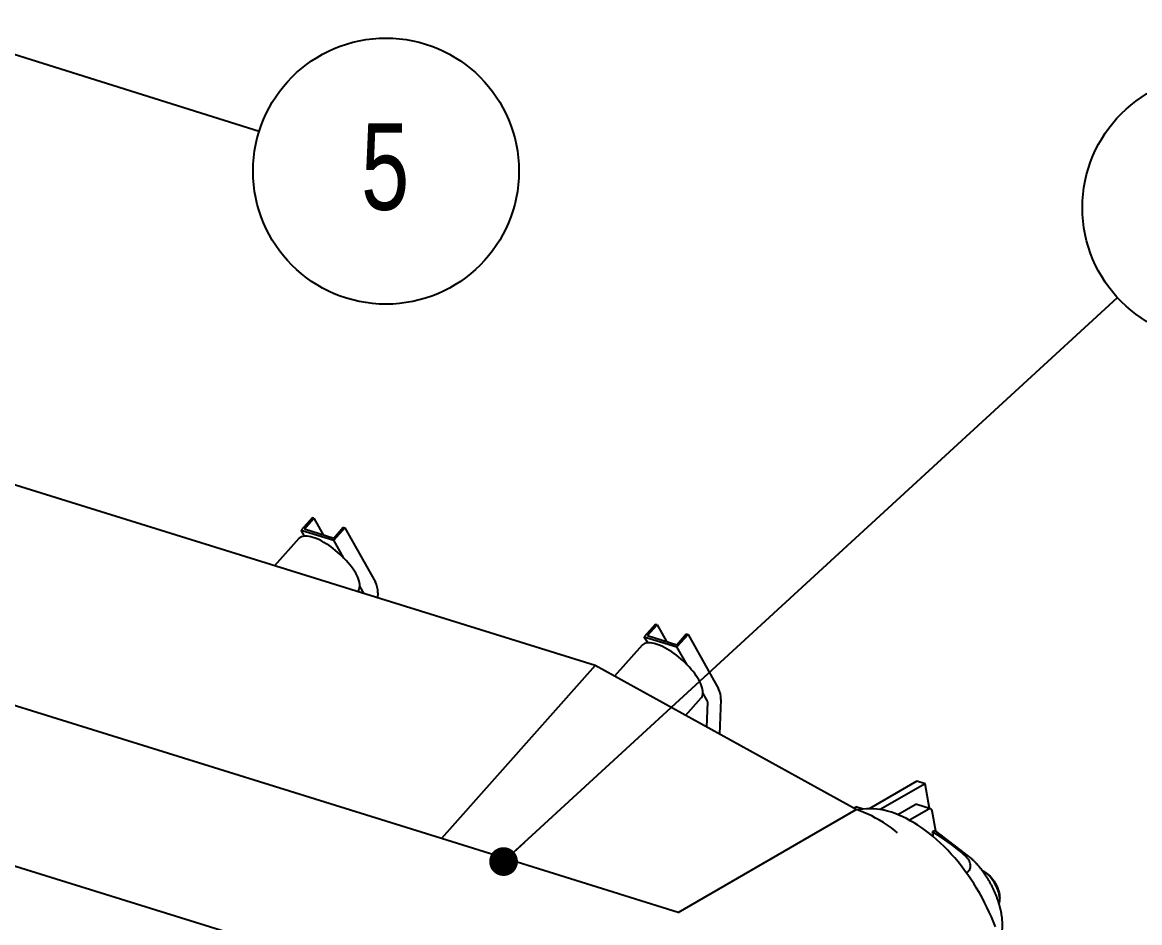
# Model space of a CAD drawing. Header units: millimetres. Extents: x 1293 to 41893, y 1011 to 26911.
# Drawn here: x 9256 to 10452, y 20090 to 21054 of the extents above; entities that cross this region are included whole.
import ezdxf

# ---------------------------------------------------------------- set-up
doc = ezdxf.new("R2010")
doc.units = ezdxf.units.MM
doc.header["$LTSCALE"] = 50
doc.layers.add('CAPA_1', color=7, linetype='Continuous')
doc.styles.add('SLDTEXTSTYLE0', font='TXT', dxfattribs={"width": 0.75})
doc.dimstyles.new('SLDDIMSTYLE2', dxfattribs={"dimtxt": 0.18, "dimasz": 30.769231, "dimexe": 0, "dimexo": 0.0625, "dimgap": 0, "dimtad": 0, "dimtih": 1, "dimtoh": 1, "dimdec": 0, "dimrnd": 1e-09, "dimzin": 0, "dimdsep": 46, "dimtxsty": 'Standard', "dimblk1": 'DOT', "dimblk2": 'DOT', "dimsah": 1, "dimcen": 0.09, "dimadec": 0, "dimazin": 0, "dimtfac": 30.769231, "dimtdec": 0, "dimtofl": 0, "dimtmove": 0, "dimatfit": 3, "dimldrblk": 'DOT', "dimfxl": 1, "dimfrac": 2, "dimtolj": 1, "dimtzin": 0, "dimarcsym": 0})
doc.dimstyles.new('SLDDIMSTYLE3', dxfattribs={"dimtxt": 0.18, "dimasz": 100, "dimexe": 0, "dimexo": 0.0625, "dimgap": 0, "dimtad": 0, "dimtih": 1, "dimtoh": 1, "dimdec": 0, "dimrnd": 1e-09, "dimzin": 0, "dimdsep": 46, "dimtxsty": 'Standard', "dimsah": 1, "dimcen": 0.09, "dimadec": 0, "dimazin": 0, "dimtfac": 100, "dimtdec": 0, "dimtofl": 0, "dimtmove": 0, "dimatfit": 3, "dimfxl": 1, "dimfrac": 2, "dimtolj": 1, "dimtzin": 0, "dimarcsym": 0})

# ---------------------------------------------------------------- blocks, each defined once
blk = doc.blocks.new('SW_NOTE_0_4')
at = {"layer": 'CAPA_1', "color": 0}
blk.add_circle((104.9, 96.3), 142.4, dxfattribs=at)
at = {"layer": 'CAPA_1', "color": 0, "insert": (103.1, 147.5), "char_height": 92.6, "attachment_point": 2, "style": 'SLDTEXTSTYLE0'}
blk.add_mtext('12', dxfattribs=at)
blk = doc.blocks.new('_Dot')
at = {"color": 0, "linetype": 'ByBlock', "lineweight": -2}
blk.add_line((-0.5, 0), (-1, 0), dxfattribs=at)
at = {"color": 0, "linetype": 'ByBlock', "const_width": 0.5}
blk.add_lwpolyline([(-0.25, 0, 1), (0.25, 0, 1)], format="xyb", close=True, dxfattribs=at)
blk = doc.blocks.new('SW_NOTE_0_33')
at = {"layer": 'CAPA_1', "color": 0}
blk.add_circle((135.9, -42.7), 142.4, dxfattribs=at)
at = {"layer": 'CAPA_1', "color": 0, "insert": (135, 8.5), "char_height": 92.6, "attachment_point": 2, "style": 'SLDTEXTSTYLE0'}
blk.add_mtext('5', dxfattribs=at)

msp = doc.modelspace()

# ---------------------------------------------------------------- linework, layer by layer
at = {"color": 7, "linetype": 'Continuous', "lineweight": 25}
for p, q in [((9869.2288638, 20365.1680336), (8314.0345023, 20848.3508196)), ((9704.8540907, 20180.0332756), (8048.0318887, 20694.7907794)), ((9499.7489027, 20072.036581), (7879.5709858, 20575.4090848)), ((9566.2207748, 20523.4542448), (9554.4389952, 20510.1844657)), ((9557.8760477, 20511.4360724), (9568.0437108, 20522.8878774)), ((9568.0437108, 20522.8878774), (9566.2207748, 20523.4542448)), ((9568.0437108, 20522.8878774), (9578.0265393, 20505.1755233)), ((9554.4389952, 20510.1844657), (9589.4393661, 20499.3102128)), ((9558.0945191, 20503.6985348), (9554.4389952, 20510.1844657)), ((9557.8760477, 20511.4360724), (9589.2305466, 20501.6945542)), ((9589.2305466, 20501.6945542), (9599.3982098, 20513.1463592)), ((9601.2211458, 20512.5799919), (9589.4393661, 20499.3102128)), ((9599.3982098, 20513.1463592), (9601.2211458, 20512.5799919)), ((9601.2211458, 20512.5799919), (9633.9314293, 20454.5427202)), ((9551.9638915, 20501.0849551), (9525.9747924, 20471.8135196)), ((9600.1762473, 20480.2599563), (9589.4393661, 20499.3102128)), ((9621.6986729, 20442.0731011), (9617.1555597, 20450.1338656)), ((9614.7176587, 20444.2420299), (9615.2767087, 20444.871686)), ((9636.3519986, 20443.0861742), (9636.120536, 20437.5923775)), ((9933.6787376, 20409.2888603), (9921.8969579, 20396.0190812)), ((9925.3340104, 20397.2706879), (9935.5016736, 20408.722493)), ((9935.5016736, 20408.722493), (9933.6787376, 20409.2888603)), ((9935.5016736, 20408.722493), (9945.484502, 20391.0101388)), ((9921.8969579, 20396.0190812), (9956.8973289, 20385.1448283)), ((9925.5524819, 20389.5331504), (9921.8969579, 20396.0190812)), ((9925.3340104, 20397.2706879), (9956.6885094, 20387.5291697)), ((9956.6885094, 20387.5291697), (9966.8561726, 20398.9809748)), ((9968.6791086, 20398.4146075), (9956.8973289, 20385.1448283)), ((9966.8561726, 20398.9809748), (9968.6791086, 20398.4146075)), ((9968.6791086, 20398.4146075), (10001.3893921, 20340.3773358)), ((9919.4218543, 20386.9195707), (9889.9548156, 20353.7309434)), ((9967.6342101, 20366.0945718), (9956.8973289, 20385.1448283)), ((9869.2288638, 20365.1680336), (9704.8540907, 20180.0332756)), ((10148.6742472, 20210.9631952), (9869.2288638, 20365.1680336)), ((9965.9459173, 20311.7971837), (9982.7346715, 20330.7063016)), ((9989.6076124, 20327.1075566), (9984.6135225, 20335.9684811)), ((9988.7058555, 20299.2376898), (9989.8347626, 20326.0324555)), ((10003.8099614, 20328.9207897), (10002.2445983, 20291.7666784)), ((10213.7669782, 20241.3807638), (10162.8269133, 20211.9736903)), ((10222.517071, 20238.6622006), (10174.5759043, 20210.9863541)), ((10222.517071, 20238.6622006), (10213.7669782, 20241.3807638)), ((10227.2526233, 20212.2420042), (10222.517071, 20238.6622006)), ((9958.0496248, 20100.917943), (10148.6742472, 20210.9631952)), ((10145.9844941, 20212.4474671), (10148.5438015, 20213.9249238)), ((10156.1159726, 20211.5723287), (10148.5438015, 20213.9249238)), ((10211.8589201, 20216.139338), (10193.4818981, 20205.530509)), ((10226.442408, 20211.6083993), (10205.7885939, 20199.6852062)), ((10228.3718088, 20211.8942848), (10213.7883209, 20216.4252235)), ((10233.9851051, 20187.9555103), (10230.1091994, 20209.5796386)), ((10232.6428873, 20188.241757), (10230.679043, 20187.1080539)), ((10268.9364479, 20161.1615136), (10233.6410399, 20188.2192736)), ((9958.0496248, 20100.917943), (9704.8540907, 20180.0332756)), ((10286.4329313, 20144.0866993), (10284.9364652, 20144.9508717)), ((10302.5199418, 20114.4920965), (10302.5199418, 20116.2201603))]:
    msp.add_line(p, q, dxfattribs=at)
at = {"color": 7, "linetype": 'Continuous', "lineweight": 25, "flags": 128}
for points in [[(9567.0545717, 20502.3705967), (9564.921242, 20502.9656049), (9562.892485, 20503.392912), (9560.9796464, 20503.6501284), (9559.1934235, 20503.7358156), (9557.5438056, 20503.6494944), (9556.040018, 20503.3916476), (9554.6904706, 20502.9637171), (9553.5027104, 20502.3680961), (9552.4833801, 20501.6081155), (9551.9638915, 20501.0849551)], [(9615.2767087, 20444.871686), (9615.6024202, 20445.2686156), (9616.2687632, 20446.3436695), (9616.7525228, 20447.5676751), (9617.0509936, 20448.9337874), (9617.1625064, 20450.4343665), (9617.0864375, 20452.0610205), (9616.8232124, 20453.8046525), (9616.3743032, 20455.6555115), (9615.7422203, 20457.6032466), (9614.9304986, 20459.6369654), (9613.9436776, 20461.7452945), (9612.7872759, 20463.9164432), (9611.4677607, 20466.1382696), (9609.9925112, 20468.3983483), (9608.3697776, 20470.6840401), (9606.6086348, 20472.9825624), (9604.718932, 20475.2810611), (9602.7112371, 20477.5666818), (9600.5967779, 20479.8266426), (9598.3873793, 20482.0483048), (9596.0953973, 20484.219244), (9593.7336495, 20486.3273193), (9591.3153437, 20488.3607417), (9588.854004, 20490.3081393), (9586.3633954, 20492.1586215), (9583.8574463, 20493.9018397), (9581.350171, 20495.5280451), (9578.8555912, 20497.0281433), (9576.3876575, 20498.3937451), (9573.9601718, 20499.6172136), (9571.5867093, 20500.6917065), (9569.2805436, 20501.611215), (9567.0545717, 20502.3705967)], [(9934.5125344, 20388.2052122), (9932.3792047, 20388.8002204), (9930.3504478, 20389.2275275), (9928.4376091, 20389.4847439), (9926.6513862, 20389.5704311), (9925.0017683, 20389.4841099), (9923.4979808, 20389.2262631), (9922.1484333, 20388.7983326), (9920.9606732, 20388.2027116), (9919.9413429, 20387.4427311), (9919.4218543, 20386.9195707)], [(9982.7346715, 20330.7063016), (9983.0603829, 20331.1032311), (9983.726726, 20332.178285), (9984.2104856, 20333.4022907), (9984.5089564, 20334.768403), (9984.6204691, 20336.268982), (9984.5444003, 20337.895636), (9984.2811752, 20339.6392681), (9983.832266, 20341.490127), (9983.2001831, 20343.4378622), (9982.3884614, 20345.471581), (9981.4016404, 20347.57991), (9980.2452387, 20349.7510587), (9978.9257235, 20351.9728851), (9977.450474, 20354.2329639), (9975.8277404, 20356.5186556), (9974.0665976, 20358.817178), (9972.1768948, 20361.1156766), (9970.1691999, 20363.4012974), (9968.0547407, 20365.6612582), (9965.8453421, 20367.8829203), (9963.5533601, 20370.0538595), (9961.1916122, 20372.1619349), (9958.7733064, 20374.1953572), (9956.3119668, 20376.1427548), (9953.8213582, 20377.993237), (9951.3154091, 20379.7364552), (9948.8081338, 20381.3626606), (9946.313554, 20382.8627588), (9943.8456203, 20384.2283606), (9941.4181345, 20385.4518291), (9939.0446721, 20386.5263221), (9936.7385064, 20387.4458305), (9934.5125344, 20388.2052122)], [(10193.2032012, 20186.2214756), (10190.7017015, 20188.1840414), (10186.515253, 20191.3125471), (10182.3078349, 20194.2628135), (10178.0859348, 20197.0302918), (10173.8560625, 20199.6107145), (10169.6247401, 20202.0001028), (10165.3984922, 20204.1947726), (10161.1838352, 20206.1913398), (10156.9872678, 20207.9867257), (10152.8152608, 20209.5781622), (10148.6742472, 20210.9631952)], [(10297.8565299, 20085.5293794), (10295.8148432, 20090.8123674), (10293.6316961, 20096.0787566), (10291.3106295, 20101.3200049), (10288.8554083, 20106.5276109), (10286.2700149, 20111.693128), (10283.5586428, 20116.8081775), (10280.7256898, 20121.864463), (10277.7757509, 20126.853783), (10274.7136111, 20131.7680449), (10271.5442371, 20136.5992777), (10268.2727696, 20141.3396452), (10264.9045149, 20145.9814585), (10261.4449365, 20150.5171884), (10257.8996457, 20154.9394781), (10254.274393, 20159.2411546), (10250.5750586, 20163.4152405), (10246.8076428, 20167.4549655), (10242.9782564, 20171.3537771), (10239.0931107, 20175.1053515), (10235.1585074, 20178.7036035), (10231.1808283, 20182.1426967), (10227.1665254, 20185.4170531), (10223.1221099, 20188.5213614), (10219.0541417, 20191.4505866), (10214.9692193, 20194.1999775), (10210.8739682, 20196.7650744), (10206.7750311, 20199.1417169), (10202.6790564, 20201.3260499), (10198.5926878, 20203.3145305), (10194.5225534, 20205.1039334), (10190.4752551, 20206.6913562), (10186.4573574, 20208.074224), (10182.4753775, 20209.2502938), (10178.5357742, 20210.217658), (10174.6449374, 20210.9747477), (10170.8091782, 20211.5203347), (10167.0347182, 20211.8535341), (10163.3276796, 20211.9738055), (10159.6940751, 20211.8809537), (10156.1397986, 20211.5751295), (10152.670615, 20211.0568288), (10150.0748066, 20210.516729)], [(10301.982067, 20109.8184698), (10302.0669638, 20110.1740811), (10302.3731745, 20111.958627), (10302.5114327, 20113.8653446), (10302.4804068, 20115.875871), (10302.2803956, 20117.9708438), (10301.9133253, 20120.1300874), (10301.3827311, 20122.3328069), (10300.6937228, 20124.557789), (10299.852936, 20126.7836059), (10298.8684679, 20128.9888218), (10297.7497995, 20131.1521992), (10296.5077041, 20133.2529036), (10295.1541439, 20135.2707041), (10293.7021543, 20137.1861682), (10292.1657187, 20138.9808489), (10290.559634, 20140.6374625), (10288.8993676, 20142.1400548), (10287.2009087, 20143.4741551), (10285.4806145, 20144.6269152), (10284.2355732, 20145.3394849)], [(10286.4329313, 20144.0866993), (10287.388875, 20143.501843), (10289.0088261, 20142.359524), (10290.6023181, 20141.0442907), (10292.1529998, 20139.5696392), (10293.644959, 20137.9507014), (10295.0628863, 20136.2040898), (10296.3922316, 20134.347727), (10297.6193543, 20132.4006619), (10298.7316622, 20130.3828739), (10299.7177417, 20128.3150682), (10300.5674743, 20126.2184634), (10301.2721404, 20124.1145734), (10301.8245094, 20122.024987), (10302.2189131, 20119.9711463), (10302.4513045, 20117.9741263), (10302.5199418, 20116.2201603)]]:
    msp.add_lwpolyline(points, dxfattribs=at)
at = {"color": 7, "linetype": 'Continuous', "lineweight": 25}
for centre, radius, start, end in [((9614.7830223, 20444.513009), 21.6161189, 356.2152736464, 27.6450203875), ((9982.2409851, 20330.3476245), 21.6161189, 356.2152736465, 27.6450203874), ((9987.8106944, 20326.1663521), 2.0284921, 356.2152736466, 27.6450203874), ((10213.1409631, 20214.1405807), 2.3745874, 74.1798229599, 122.6769265747), ((10227.6833543, 20209.5232231), 2.426501, 1.3322315143, 120.7580527989), ((10207.2446883, 20181.9651908), 23.9920408, 0.312435851, 12.3778095783)]:
    msp.add_arc(centre, radius, start, end, dxfattribs=at)
for centre, major_axis, ratio, start_param, end_param in [((10218.6681315, 20176.786948), (57.299092, -33.5697461), 0.2262056909, 0.7275153784, 1.4932290878), ((10232.8877071, 20186.6631254), (0.4790736, 1.6949544), 0.6674564894, 6.023676335, 6.8843741824)]:
    msp.add_ellipse(centre, major_axis=major_axis, ratio=ratio, start_param=start_param, end_param=end_param, dxfattribs=at)
for points, knots in [([(10266.6478008, 20143.520676), (10266.7501765, 20143.5562329), (10267.3924582, 20143.7793086), (10268.376526, 20144.4293481), (10269.5289052, 20145.4362884), (10270.3761191, 20146.6255221), (10271.0285672, 20148.068531), (10271.3638427, 20149.7824033), (10271.3011753, 20151.9785249), (10270.6543094, 20154.4038856), (10269.4620455, 20156.7377728), (10268.0518182, 20158.7206991), (10267.024441, 20159.7972498), (10266.5106674, 20160.3356143)], [0, 0, 0, 0, 0.0139247072, 0.087360421, 0.1608106824, 0.2319688596, 0.3031705522, 0.4006889868, 0.4983448431, 0.6381996697, 0.7783168649, 0.8891400712, 1, 1, 1, 1]), ([(10302.5950199, 20071.2567171), (10302.6562827, 20071.3866321), (10303.0272564, 20072.1733256), (10303.5793248, 20073.7626891), (10304.2427838, 20076.025872), (10304.7600758, 20078.4395905), (10305.1443172, 20080.9772903), (10305.3906651, 20083.633143), (10305.500055, 20086.3956382), (10305.4726402, 20089.2548885), (10305.3093866, 20092.2006398), (10305.0115545, 20095.2226416), (10304.5807978, 20098.3104792), (10304.0191219, 20101.4535951), (10303.3288915, 20104.6412766), (10302.5128301, 20107.8626687), (10301.5740221, 20111.1067921), (10300.5159128, 20114.3625695), (10299.342308, 20117.6188523), (10298.0573842, 20120.8644181), (10296.6656696, 20124.088053), (10295.1720302, 20127.2785959), (10293.5816345, 20130.4250129), (10291.8999558, 20133.5163928), (10290.1327535, 20136.5419858), (10288.2860529, 20139.4912412), (10286.3661226, 20142.353845), (10284.3794488, 20145.1197547), (10282.3327097, 20147.7792355), (10280.2327457, 20150.3228807), (10278.0865306, 20152.7416773), (10275.9011418, 20155.0268855), (10273.683729, 20157.17059), (10271.4806302, 20159.1289265), (10269.8937539, 20160.4239085), (10269.0575309, 20161.068219), (10268.9364479, 20161.1615136)], [0, 0, 0, 0, 0.0060957182, 0.036912312, 0.0678429807, 0.0988439913, 0.1298790717, 0.1609182479, 0.1919424884, 0.2229431981, 0.2539165971, 0.2848621976, 0.315781651, 0.3466779307, 0.377554772, 0.4084163021, 0.4392667981, 0.4701105344, 0.500951687, 0.5317941415, 0.5626405638, 0.5934946516, 0.6243598958, 0.6552395815, 0.686136795, 0.7170544347, 0.7479952238, 0.7789617231, 0.8099563395, 0.8409813267, 0.87203877, 0.9031305433, 0.934258222, 0.9654229246, 0.9949933252, 1, 1, 1, 1])]:
    msp.add_open_spline(points, degree=3, knots=knots, dxfattribs=at)

# ---------------------------------------------------------------- block references
at = {"layer": 'CAPA_1'}
for name, p in [('SW_NOTE_0_33', (9509.3608002, 20937.071694)), ('SW_NOTE_0_4', (10428.6010744, 20758.9755198))]:
    msp.add_blockref(name, p, dxfattribs=at)

# ---------------------------------------------------------------- leaders
for points, dimstyle in [([(8162.5314571, 21359.9244131), (9509.3608002, 20937.071694)], 'SLDDIMSTYLE3'), ([(9771.1438142, 20155.3643709), (10428.6010744, 20758.9755198)], 'SLDDIMSTYLE2')]:
    msp.add_leader(points, dimstyle=dimstyle, dxfattribs=at)

doc.saveas('drawing.dxf')
